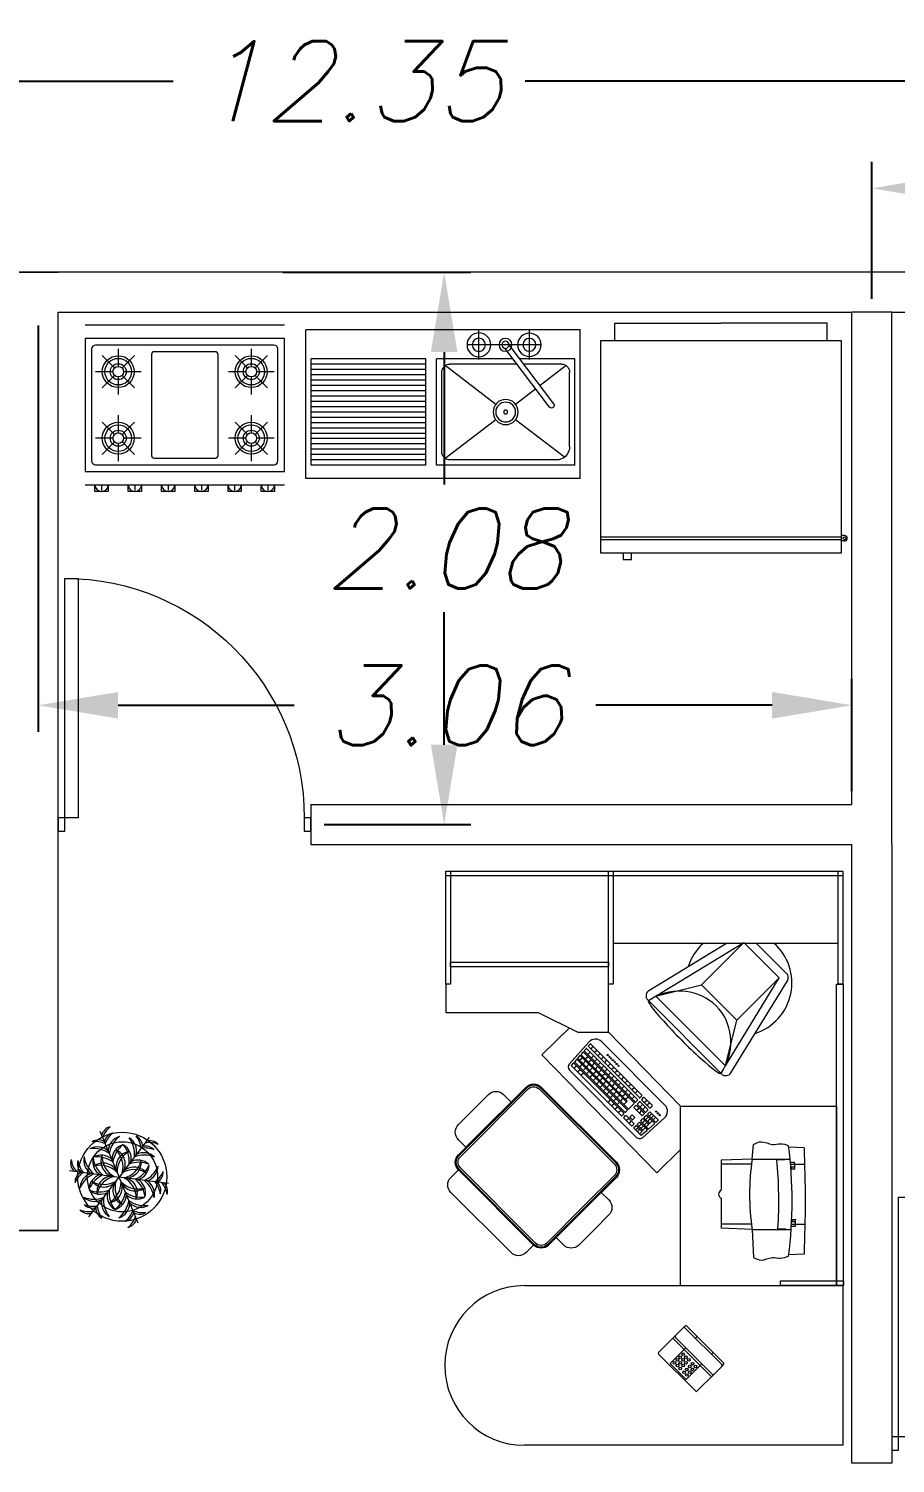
# Model space of a CAD drawing. Header units: millimetres. Extents: x 94 to 362, y 157 to 221.
# Drawn here: x 338.03 to 341.28, y 191.97 to 197.36 of the extents above; entities that cross this region are included whole.
import ezdxf

# ---------------------------------------------------------------- set-up
doc = ezdxf.new("R2010")
doc.units = ezdxf.units.MM
doc.layers.get('0').update_dxf_attribs({"lineweight": 9})
doc.layers.get('Defpoints').update_dxf_attribs({"lineweight": 9})
doc.layers.add('ARBOL', color=3, linetype='Continuous', lineweight=9)
doc.layers.add('puertas y muebles', color=6, linetype='Continuous', lineweight=9)
doc.styles.get("Standard").update_dxf_attribs({"font": 'romans.shx', "oblique": 15})
doc.dimstyles.get("Standard").update_dxf_attribs({"dimtxt": 0.3, "dimasz": 0.3, "dimexe": 0.1, "dimexo": 0.05, "dimgap": 0.09, "dimtad": 0, "dimtih": 1, "dimtoh": 1, "dimzin": 0, "dimdsep": 46, "dimtxsty": 'Standard', "dimcen": 0.09, "dimadec": 0, "dimazin": 0, "dimtfac": 1, "dimtofl": 0, "dimtmove": 0, "dimatfit": 3, "dimfxl": 1, "dimtolj": 1, "dimtzin": 0, "dimarcsym": 0})

# ---------------------------------------------------------------- blocks, each defined once
blk = doc.blocks.new('PUERTA90')
at = {"layer": 'puertas y muebles'}
for points in [[(0.025, -0.025), (-0.025, -0.025), (-0.025, 0), (0.025, 0)], [(0.925, -0.925), (0.925, -0.875), (0.025, -0.875), (0.025, -0.925)], [(0.025, -0.95), (-0.025, -0.95), (-0.025, -0.925), (0.025, -0.925)]]:
    blk.add_lwpolyline(points, close=True, dxfattribs=at)
blk.add_arc((0.025, -0.925), 0.9, 360, 90, dxfattribs=at)
blk = doc.blocks.new('S39')
for points in [[(-0.25, -0.1), (-0.25, -0.05, -0.414214), (-0.2, 0), (0.2, 0, -0.414214), (0.25, -0.05), (0.25, -0.1), (-0.25, -0.1)], [(-0.3, -0.4), (-0.3, -0.15, -0.414214), (-0.25, -0.1), (0.25, -0.1, -0.414214), (0.3, -0.15), (0.3, -0.6, -0.414214), (0.25, -0.65), (-0.25, -0.65, -0.414214), (-0.3, -0.6), (-0.3, -0.4)], [(-0.4, -0.35), (-0.4, -0.25, -0.414214), (-0.35, -0.2), (-0.3, -0.2), (-0.3, -0.5), (-0.35, -0.5, -0.414214), (-0.4, -0.45), (-0.4, -0.35)], [(0.3, -0.35), (0.3, -0.2), (0.35, -0.2, -0.414214), (0.4, -0.25), (0.4, -0.45, -0.414214), (0.35, -0.5), (0.3, -0.5), (0.3, -0.35)]]:
    blk.add_lwpolyline(points, format="xyb")
for points in [[(-0.2955, -0.4), (-0.2955, -0.15, -0.414214), (-0.25, -0.1045), (0.25, -0.1045, -0.414214), (0.2955, -0.15), (0.2955, -0.6, -0.414214), (0.25, -0.6455), (-0.25, -0.6455, -0.414214), (-0.2955, -0.6)], [(-0.2868, -0.4), (-0.2868, -0.15, -0.414214), (-0.25, -0.1132), (0.25, -0.1132, -0.414214), (0.2868, -0.15), (0.2868, -0.6, -0.414214), (0.25, -0.6368), (-0.25, -0.6368, -0.414214), (-0.2868, -0.6)]]:
    blk.add_lwpolyline(points, format="xyb", close=True)
blk = doc.blocks.new('MODULO_CAJON')
at = {"layer": 'puertas y muebles'}
for p, q in [((0.2699, -0.8633), (0.2699, -0.0177)), ((1.0388, -0.1445), (1.0363, -0.2028)), ((1.1013, -0.1811), (1.1013, -0.1423)), ((1.3263, -0.1777), (1.3263, -0.1412)), ((1.4388, -0.1445), (1.4413, -0.2028)), ((0.3837, -0.2114), (0.2699, -0.3251)), ((0.7575, -0.4204), (0.4114, -0.2081)), ((1.0813, -0.3404), (1.0813, -0.1979)), ((1.0938, -0.1968), (1.0938, -0.1817)), ((1.1013, -0.1961), (1.1013, -0.1811)), ((1.1113, -0.1953), (1.1113, -0.1803)), ((1.1188, -0.1923), (1.1188, -0.1797)), ((1.3088, -0.1894), (1.3088, -0.1769)), ((1.3163, -0.1922), (1.3163, -0.1772)), ((1.3263, -0.1927), (1.3263, -0.1777)), ((1.3338, -0.1931), (1.3338, -0.1781)), ((1.3438, -0.2439), (1.3438, -0.2138)), ((1.3463, -0.3404), (1.3463, -0.1939)), ((0.401, -0.2387), (0.2674, -0.3721)), ((0.56, -0.3979), (0.401, -0.2387)), ((0.7313, -0.4412), (0.401, -0.2387)), ((1.0838, -0.2479), (1.0838, -0.2178)), ((0.4263, -0.5313), (0.2674, -0.3721)), ((0.4863, -0.7303), (0.2674, -0.3721)), ((1.0813, -0.3404), (1.0263, -0.3354)), ((1.0813, -0.3404), (1.0863, -0.4566)), ((1.1013, -0.3432), (1.1013, -0.4566)), ((1.3263, -0.3432), (1.3263, -0.4566)), ((1.3463, -0.3404), (1.3413, -0.4566)), ((1.3463, -0.3404), (1.4513, -0.3354)), ((0.56, -0.3979), (0.4263, -0.5313)), ((0.7313, -0.4412), (0.56, -0.3979)), ((0.4485, -0.7289), (0.2699, -0.4366)), ((0.7313, -0.4412), (0.4694, -0.7027)), ((0.7616, -0.4555), (0.4836, -0.7331)), ((1.0863, -0.4566), (1.1985, -0.4566)), ((1.229, -0.4566), (1.3413, -0.4566)), ((0.4694, -0.7027), (0.4263, -0.5313)), ((1.8151, -0.494), (1.8081, -0.487)), ((1.9092, -0.5881), (1.8505, -0.5294)), ((1.748, -0.5471), (1.755, -0.5541)), ((1.7904, -0.5895), (1.8491, -0.6482)), ((0.6044, -0.8811), (0.8834, -0.6099)), ((0.6407, -0.9061), (0.8786, -0.6682)), ((0.905, -0.7237), (0.9344, -0.6944)), ((0.9265, -0.6695), (1, -0.7514)), ((0.9371, -0.6945), (0.9434, -0.7015)), ((0.8507, -0.7459), (0.8795, -0.717)), ((0.8574, -0.7552), (0.8507, -0.7485)), ((0.8692, -0.746), (0.8599, -0.7367)), ((0.86, -0.7552), (0.8889, -0.7264)), ((0.8668, -0.762), (0.8956, -0.7331)), ((0.8797, -0.7355), (0.8704, -0.7262)), ((0.8853, -0.7621), (0.876, -0.7528)), ((0.8761, -0.7713), (0.905, -0.7425)), ((0.8797, -0.7749), (0.9085, -0.746)), ((0.8889, -0.7237), (0.8822, -0.717)), ((0.8958, -0.7516), (0.8865, -0.7423)), ((0.905, -0.7398), (0.8983, -0.7331)), ((0.9117, -0.733), (0.905, -0.7264)), ((0.9202, -0.7272), (0.9109, -0.7178)), ((0.9179, -0.7527), (0.9112, -0.746)), ((0.9144, -0.733), (0.9433, -0.7041)), ((0.918, -0.7366), (0.9466, -0.708)), ((0.9246, -0.746), (0.918, -0.7393)), ((0.9274, -0.72), (0.9181, -0.7107)), ((0.9331, -0.7401), (0.9238, -0.7308)), ((0.9346, -0.7128), (0.9253, -0.7035)), ((0.9273, -0.746), (0.9475, -0.7257)), ((0.9309, -0.7495), (0.9511, -0.7293)), ((0.9376, -0.7589), (0.9309, -0.7522)), ((0.9403, -0.7329), (0.931, -0.7236)), ((0.9461, -0.753), (0.9367, -0.7437)), ((0.9604, -0.7386), (0.9382, -0.7164)), ((0.9402, -0.7589), (0.9678, -0.7313)), ((0.9438, -0.7624), (0.971, -0.7352)), ((0.9532, -0.7458), (0.9439, -0.7365)), ((0.9493, -0.7081), (0.9678, -0.7287)), ((0.9531, -0.7718), (0.9733, -0.7515)), ((0.9662, -0.7587), (0.9568, -0.7494)), ((0.9863, -0.7645), (0.964, -0.7422)), ((0.9737, -0.7353), (0.9923, -0.756)), ((0.6494, -0.9472), (0.8413, -0.7553)), ((0.6591, -0.9562), (0.8506, -0.7646)), ((0.6669, -0.9619), (0.8574, -0.7714)), ((0.6766, -0.9709), (0.8667, -0.7807)), ((0.6805, -0.9741), (0.8703, -0.7843)), ((0.7038, -0.9953), (0.8925, -0.8065)), ((0.7472, -1.0275), (1, -0.7747)), ((0.8089, -0.8063), (0.7996, -0.797)), ((0.8217, -0.7935), (0.8123, -0.7842)), ((0.8296, -0.8178), (0.8203, -0.8084)), ((0.8344, -0.7808), (0.8251, -0.7714)), ((0.8424, -0.805), (0.8331, -0.7957)), ((0.8506, -0.762), (0.8439, -0.7553)), ((0.8552, -0.7922), (0.8458, -0.7829)), ((0.8568, -0.8165), (0.8474, -0.8072)), ((0.8667, -0.7781), (0.86, -0.7714)), ((0.8735, -0.7713), (0.8668, -0.7646)), ((0.8925, -0.8039), (0.8729, -0.7843)), ((0.8864, -0.7842), (0.8797, -0.7775)), ((0.8982, -0.775), (0.8889, -0.7657)), ((0.889, -0.7842), (0.9179, -0.7554)), ((0.9087, -0.7645), (0.8994, -0.7552)), ((0.916, -0.7902), (0.9239, -0.7824)), ((0.9227, -0.7995), (0.916, -0.7928)), ((0.9184, -0.8136), (0.9473, -0.7848)), ((0.9254, -0.7995), (0.9332, -0.7917)), ((0.9332, -0.789), (0.9265, -0.7824)), ((0.9369, -0.8138), (0.9276, -0.8044)), ((0.9278, -0.8229), (0.9566, -0.7941)), ((0.9474, -0.8033), (0.9381, -0.7939)), ((0.9505, -0.7718), (0.9438, -0.7651)), ((0.959, -0.7659), (0.9496, -0.7566)), ((0.9566, -0.7915), (0.9499, -0.7848)), ((0.9567, -0.7754), (0.9769, -0.7551)), ((0.9634, -0.7847), (0.9567, -0.778)), ((0.9719, -0.7788), (0.9626, -0.7695)), ((0.966, -0.7847), (0.9922, -0.7585)), ((0.9791, -0.7716), (0.9697, -0.7623)), ((0.6902, -0.9831), (0.8635, -0.8098)), ((0.6941, -0.9863), (0.867, -0.8134)), ((0.7077, -0.9985), (0.8961, -0.8101)), ((0.7174, -1.0075), (0.9054, -0.8194)), ((0.7213, -1.0107), (0.909, -0.823)), ((0.731, -1.0197), (0.9184, -0.8324)), ((0.7451, -0.8702), (0.7357, -0.8608)), ((0.7578, -0.8574), (0.7485, -0.8481)), ((0.7706, -0.8446), (0.7613, -0.8353)), ((0.7786, -0.8689), (0.7692, -0.8595)), ((0.7834, -0.8318), (0.774, -0.8225)), ((0.7913, -0.8561), (0.782, -0.8468)), ((0.7961, -0.8191), (0.7868, -0.8097)), ((0.8041, -0.8433), (0.7948, -0.834)), ((0.8073, -0.8659), (0.798, -0.8566)), ((0.8169, -0.8306), (0.8075, -0.8212)), ((0.8201, -0.8531), (0.8108, -0.8438)), ((0.8329, -0.8404), (0.8235, -0.831)), ((0.8381, -0.861), (0.8287, -0.8517)), ((0.8457, -0.8276), (0.8363, -0.8183)), ((0.8508, -0.8482), (0.8415, -0.8389)), ((0.8636, -0.8355), (0.8543, -0.8261)), ((0.8637, -0.8611), (0.8544, -0.8518)), ((0.8764, -0.8227), (0.8635, -0.8098)), ((0.8765, -0.8484), (0.8672, -0.839)), ((0.8816, -0.8691), (0.8723, -0.8598)), ((0.8944, -0.8564), (0.885, -0.847)), ((0.9071, -0.8436), (0.8978, -0.8342)), ((0.9054, -0.8168), (0.8988, -0.8101)), ((0.9184, -0.8297), (0.9117, -0.823)), ((0.9251, -0.8229), (0.9184, -0.8163)), ((0.694, -0.9212), (0.6846, -0.9119)), ((0.7067, -0.9085), (0.6974, -0.8991)), ((0.7195, -0.8957), (0.7102, -0.8864)), ((0.7275, -0.9199), (0.7181, -0.9106)), ((0.7323, -0.8829), (0.723, -0.8736)), ((0.7402, -0.9072), (0.7309, -0.8978)), ((0.753, -0.8944), (0.7437, -0.8851)), ((0.7563, -0.917), (0.7469, -0.9076)), ((0.7658, -0.8816), (0.7565, -0.8723)), ((0.769, -0.9042), (0.7597, -0.8949)), ((0.7742, -0.9249), (0.7649, -0.9155)), ((0.7818, -0.8914), (0.7725, -0.8821)), ((0.787, -0.9121), (0.7776, -0.9027)), ((0.7946, -0.8787), (0.7852, -0.8693)), ((0.7998, -0.8993), (0.7904, -0.89)), ((0.7999, -0.925), (0.7906, -0.9157)), ((0.8125, -0.8865), (0.8032, -0.8772)), ((0.8127, -0.9122), (0.8033, -0.9029)), ((0.8253, -0.8738), (0.816, -0.8644)), ((0.8254, -0.8995), (0.8161, -0.8901)), ((0.8382, -0.8867), (0.8289, -0.8774)), ((0.851, -0.8739), (0.8416, -0.8646)), ((0.8688, -0.8819), (0.8595, -0.8726)), ((0.642, -0.954), (0.7239, -1.0275)), ((0.6494, -0.9499), (0.6565, -0.9562)), ((0.6683, -0.9469), (0.6589, -0.9376)), ((0.6669, -0.9646), (0.674, -0.9709)), ((0.6812, -0.934), (0.6719, -0.9247)), ((0.689, -0.9584), (0.6797, -0.9491)), ((0.7019, -0.9455), (0.6926, -0.9361)), ((0.7052, -0.9681), (0.6958, -0.9587)), ((0.7147, -0.9327), (0.7054, -0.9234)), ((0.718, -0.9553), (0.7086, -0.946)), ((0.7231, -0.9759), (0.7138, -0.9666)), ((0.7307, -0.9425), (0.7214, -0.9332)), ((0.7359, -0.9632), (0.7266, -0.9538)), ((0.7435, -0.9298), (0.7342, -0.9204)), ((0.7487, -0.9504), (0.7393, -0.9411)), ((0.7488, -0.9761), (0.7395, -0.9667)), ((0.7614, -0.9376), (0.7521, -0.9283)), ((0.7616, -0.9633), (0.7523, -0.954)), ((0.7744, -0.9505), (0.765, -0.9412)), ((0.7871, -0.9378), (0.7778, -0.9284)), ((0.6805, -0.9768), (0.6876, -0.9831)), ((0.6942, -0.989), (0.7012, -0.9954)), ((0.7102, -0.9889), (0.7009, -0.9795)), ((0.7078, -1.0012), (0.7148, -1.0076)), ((0.7214, -1.0135), (0.7284, -1.0198)), ((0.736, -0.9888), (0.7267, -0.9795)), ((0.741, -1.0098), (0.7316, -1.0004)), ((0.7539, -0.9968), (0.7446, -0.9875)), ((0.7667, -0.9841), (0.7573, -0.9747))]:
    blk.add_line(p, q, dxfattribs=at)
for points in [[(0, 0), (0.425, 0), (0.425, -0.0177), (0, -0.0177)], [(0, -1.4922), (0, 0), (0.0177, 0), (0.0177, -1.4922)], [(0.425, 0.002), (1.5571, 0.002), (1.5571, -0.0237), (0.425, -0.0237)], [(1.5393, -0.2343), (1.5393, 0.0031), (1.5571, 0.0031), (1.5571, -0.2343)], [(0, -0.8633), (0.425, -0.8633), (0.425, -0.8811), (0, -0.8811)], [(0.3413, -1.4745), (0.3413, -0.8811), (0.359, -0.8811), (0.359, -1.4745)], [(0, -1.4745), (0.425, -1.4745), (0.425, -1.4922), (0, -1.4922)]]:
    blk.add_lwpolyline(points, close=True, dxfattribs=at)
for points in [[(1.5571, -1.196), (1.5571, 0.0008), (2.1571, 0.0008), (2.1571, -1.196)], [(1.5571, -0.6099), (0.8834, -0.6099), (0.8834, -0.0237), (1.5571, -0.0237)], [(1.9, -0.494), (1.755, -0.639)], [(1.8491, -0.6482), (1.9092, -0.5881)], [(1.046, -0.6099), (1.133, -0.6994), (0.6893, -1.1305), (0.5887, -1.0269)], [(0.425, -1.4922), (0.5305, -1.4922), (0.5305, -1.1449), (0.6044, -0.9952), (0.6044, -0.8811), (0.425, -0.8811)]]:
    blk.add_lwpolyline(points, dxfattribs=at)
for points in [[(1.8611, -0.4551), (1.854, -0.4481, 0.414214), (1.8469, -0.4481), (1.7091, -0.586, 0.414214), (1.7091, -0.593), (1.7161, -0.6001)], [(1.7444, -0.6284), (1.8081, -0.692, 0.414214), (1.8151, -0.692), (1.953, -0.5541, 0.414214), (1.953, -0.5471), (1.8894, -0.4834)]]:
    blk.add_lwpolyline(points, format="xyb", dxfattribs=at)
blk.add_lwpolyline([(1.7161, -0.6001), (1.7444, -0.6284, 0.414214), (1.7515, -0.6284), (1.8894, -0.4905, 0.414214), (1.8894, -0.4834), (1.8611, -0.4551, 0.414214), (1.854, -0.4551), (1.7161, -0.593, 0.414214)], format="xyb", close=True, dxfattribs=at)
for centre, radius in [((1.8257, -0.5895), 0.005), ((1.8363, -0.5789), 0.005), ((1.8469, -0.5895), 0.005), ((1.8505, -0.5647), 0.005), ((1.8611, -0.5541), 0.005), ((1.8611, -0.5753), 0.005), ((1.8717, -0.5647), 0.005), ((1.8717, -0.586), 0.005), ((1.8823, -0.5753), 0.005), ((1.8823, -0.5966), 0.005), ((1.8929, -0.586), 0.005), ((1.8151, -0.6001), 0.005), ((1.8257, -0.6107), 0.005), ((1.8363, -0.6001), 0.005), ((1.8363, -0.6213), 0.005), ((1.8469, -0.6107), 0.005), ((1.8469, -0.6319), 0.005), ((1.8576, -0.6001), 0.005), ((1.8576, -0.6213), 0.005), ((1.8682, -0.6107), 0.005), ((0.9032, -0.7014), 0.0022), ((0.91, -0.6946), 0.0022), ((0.9167, -0.6879), 0.0022), ((0.7107, -0.8635), 0.0022), ((0.7175, -0.8567), 0.0022), ((0.7242, -0.8499), 0.0022), ((0.731, -0.8432), 0.0022), ((0.6904, -0.8838), 0.0022), ((0.6972, -0.877), 0.0022), ((0.7039, -0.8702), 0.0022)]:
    blk.add_circle(centre, radius, dxfattribs=at)
for centre, radius, start, end in [((1.2388, -5.0935), 4.9531, 87.6859, 92.3141), ((0.4195, -0.3909), 0.1997, 17.8267, 138.5092), ((0.3996, -0.2273), 0.0225, 58.4813, 134.9547), ((1.2388, -1.8481), 1.6577, 82.8082, 97.1918), ((1.2388, -1.8481), 1.6727, 94.1139, 94.973), ((1.2388, -1.8481), 1.6602, 94.145, 94.4045), ((1.2388, -1.8481), 1.6727, 86.7442, 87.6016), ((1.2388, -1.8481), 1.6602, 87.3244, 87.5835), ((1.2388, -1.8481), 1.6077, 86.2553, 95.5325), ((1.2138, 0.5324), 0.8828, 261.3679, 278.6321), ((0.7457, -0.4395), 0.0225, 314.9547, 58.4813), ((1.2138, -0.45), 0.0166, 203.4913, 336.5087), ((0.4195, -0.3909), 0.1997, 221.4908, 252.0828), ((0.9019, -0.6916), 0.033, 41.9059, 135), ((0.9357, -0.6957), 0.00187, 41.9059, 135), ((0.4677, -0.7171), 0.0225, 211.4282, 314.9547), ((0.852, -0.7472), 0.00187, 135, 225), ((0.8808, -0.7183), 0.00187, 45, 135), ((0.8875, -0.725), 0.00187, 315, 45), ((0.897, -0.7344), 0.00187, 45, 135), ((0.9064, -0.725), 0.00187, 135, 225), ((0.9036, -0.7411), 0.00187, 315, 45), ((0.9099, -0.7474), 0.00187, 45, 135), ((0.9131, -0.7317), 0.00187, 225, 315), ((0.9193, -0.7379), 0.00187, 135, 225), ((0.9166, -0.754), 0.00187, 315, 45), ((0.926, -0.7446), 0.00187, 225, 315), ((0.9322, -0.7509), 0.00187, 135, 225), ((0.942, -0.7028), 0.00187, 315, 41.9059), ((0.9479, -0.7093), 0.00187, 41.9059, 135), ((0.9664, -0.73), 0.00187, 315, 41.9059), ((0.9723, -0.7365), 0.00187, 41.9059, 135), ((0.9883, -0.7631), 0.0165, 315, 45), ((0.8426, -0.7566), 0.00187, 45, 135), ((0.8493, -0.7633), 0.00187, 315, 45), ((0.8587, -0.7539), 0.00187, 225, 315), ((0.8587, -0.7727), 0.00187, 45, 135), ((0.8681, -0.7633), 0.00187, 135, 225), ((0.8654, -0.7794), 0.00187, 315, 45), ((0.8716, -0.7856), 0.00187, 45, 135), ((0.8748, -0.77), 0.00187, 225, 315), ((0.881, -0.7762), 0.00187, 135, 225), ((0.8877, -0.7829), 0.00187, 225, 315), ((0.8912, -0.8052), 0.00187, 315, 45), ((0.9173, -0.7915), 0.00187, 135, 225), ((0.924, -0.7982), 0.00187, 225, 315), ((0.9252, -0.7837), 0.00187, 45, 135), ((0.9319, -0.7904), 0.00187, 315, 45), ((0.9389, -0.7575), 0.00187, 225, 315), ((0.9451, -0.7638), 0.00187, 135, 225), ((0.9486, -0.7861), 0.00187, 45, 135), ((0.9518, -0.7705), 0.00187, 225, 315), ((0.958, -0.7767), 0.00187, 135, 225), ((0.9553, -0.7928), 0.00187, 315, 45), ((0.9647, -0.7834), 0.00187, 225, 315), ((0.9909, -0.7572), 0.00187, 315, 41.9059), ((0.8974, -0.8114), 0.00187, 45, 135), ((0.9041, -0.8181), 0.00187, 315, 45), ((0.9103, -0.8243), 0.00187, 45, 135), ((0.9198, -0.8149), 0.00187, 135, 225), ((0.917, -0.831), 0.00187, 315, 45), ((0.9265, -0.8216), 0.00187, 225, 315), ((0.664, -0.9295), 0.033, 135, 228.0941), ((0.6507, -0.9485), 0.00187, 135, 228.0941), ((0.6577, -0.9548), 0.00187, 228.0941, 315), ((0.6682, -0.9632), 0.00187, 135, 228.0941), ((0.6752, -0.9695), 0.00187, 228.0941, 315), ((0.6818, -0.9754), 0.00187, 135, 228.0941), ((0.6888, -0.9818), 0.00187, 228.0941, 315), ((0.6954, -0.9876), 0.00187, 135, 228.0941), ((0.7025, -0.994), 0.00187, 228.0941, 315), ((0.709, -0.9999), 0.00187, 135, 228.0941), ((0.7161, -1.0062), 0.00187, 228.0941, 315), ((0.7226, -1.0121), 0.00187, 135, 228.0941), ((0.7297, -1.0184), 0.00187, 228.0941, 315), ((0.7355, -1.0159), 0.0165, 225, 315), ((1.8571, -1.196), 0.3, 180, 0)]:
    blk.add_arc(centre, radius, start, end, dxfattribs=at)
for centre, major_axis, ratio, start_param, end_param in [((0.6526, -0.6256), (-0.1304, 0.1642), 0.944097, -1.254746, 1.312394), ((0.6229, -0.594), (-0.1366, -0.1364), 0.086668, 6.241492, 9.4576)]:
    blk.add_ellipse(centre, major_axis=major_axis, ratio=ratio, start_param=start_param, end_param=end_param, dxfattribs=at)
for points in [[(1.0263, -0.3354), (1.0163, -0.3064), (1.0263, -0.2646), (1.0238, -0.2347), (1.0313, -0.2035)], [(1.4513, -0.3354), (1.4613, -0.3064), (1.4513, -0.2646), (1.4538, -0.2347), (1.4463, -0.2035)]]:
    blk.add_spline(points, degree=3, dxfattribs=at)
at = {"layer": 'puertas y muebles', "xscale": 0.7999999999999582, "yscale": 0.7999999999999582, "zscale": 0.7999999999999582, "rotation": 225.0000000000057}
blk.add_blockref('S39', (1.3199, -1.36), dxfattribs=at)
blk = doc.blocks.new('PLANTA_PLANTA')
at = {"layer": 'ARBOL', "linetype": 'ByBlock'}
for p in [(0.072, 0.495), (-0.39, 0.302), (0.469, 0.191), (-0.454, -0.193), (-0.057, -0.497), (0.405, -0.304)]:
    blk.add_line(p, (0.008, -0.001), dxfattribs=at)
for centre, radius, start, end in [((-0.044, 0.326), 0.115, 28.9198, 92.2541), ((-0.154, 0.204), 0.26, 36.7061, 66.0092), ((0.225, 0.224), 0.26, 99.2504, 128.5535), ((0.149, 0.37), 0.115, 73.0055, 136.3398), ((-0.242, 0.307), 0.115, 133.0055, 196.3398), ((-0.078, 0.299), 0.26, 159.2504, 188.5535), ((-0.188, 0.266), 0.115, 133.0055, 196.3398), ((-0.024, 0.258), 0.26, 159.2504, 188.5535), ((-0.076, 0.245), 0.16, 137.2361, 207.3809), ((0.055, 0.251), 0.268, 157.5932, 201.2586), ((-0.003, 0.189), 0.16, 137.2361, 207.3809), ((0.127, 0.196), 0.268, 157.5932, 201.2586), ((-0.216, 0.053), 0.268, 24.001, 67.6664), ((-0.12, 0.141), 0.16, 17.8787, 88.0235), ((-0.108, 0.231), 0.16, 17.8787, 88.0235), ((-0.204, 0.143), 0.268, 24.001, 67.6664), ((0.249, 0.084), 0.268, 97.5932, 141.2586), ((0.179, 0.194), 0.16, 77.2361, 147.3809), ((0.216, 0.156), 0.26, 99.2504, 128.5535), ((0.141, 0.302), 0.115, 73.0055, 136.3398), ((0.026, 0.255), 0.268, 324.001, 7.6664), ((0.151, 0.215), 0.16, 317.8787, 28.0235), ((-0.301, 0.118), 0.115, 88.9198, 152.2541), ((-0.251, -0.039), 0.26, 96.7061, 126.0092), ((-0.251, 0.015), 0.16, 77.8787, 148.0235), ((-0.223, -0.113), 0.268, 84.001, 127.6664), ((-0.14, 0.065), 0.156, 356.0557, 96.2644), ((-0.214, -0.008), 0.236, 14.2963, 75.8176), ((0.064, 0.15), 0.156, 128.9952, 229.2039), ((0.169, 0.151), 0.236, 149.442, 210.9633), ((0.167, 0.026), 0.156, 68.9952, 169.2039), ((0.22, -0.065), 0.236, 89.442, 150.9633), ((0.238, -0.006), 0.268, 97.5932, 141.2586), ((0.167, 0.104), 0.16, 77.2361, 147.3809), ((-0.11, 0.187), 0.236, 314.2963, 15.8176), ((-0.009, 0.16), 0.156, 296.0557, 36.2644), ((-0.058, 0.22), 0.268, 324.001, 7.6664), ((0.067, 0.18), 0.16, 317.8787, 28.0235), ((0.104, 0.241), 0.26, 336.7061, 6.0092), ((0.265, 0.207), 0.115, 328.9198, 32.2541), ((0.336, 0.035), 0.115, 13.0055, 76.3398), ((0.311, -0.077), 0.26, 39.2504, 68.5535), ((0.399, 0.062), 0.115, 13.0055, 76.3398), ((-0.247, 0.05), 0.16, 197.2361, 267.3809), ((-0.187, 0.166), 0.268, 217.5932, 261.2586), ((-0.179, -0.04), 0.16, 77.8787, 148.0235), ((-0.151, -0.168), 0.268, 84.001, 127.6664), ((-0.163, 0.085), 0.16, 197.2361, 267.3809), ((-0.103, 0.201), 0.268, 217.5932, 261.2586), ((-0.123, -0.095), 0.156, 56.0557, 156.2644), ((-0.097, -0.197), 0.236, 74.2963, 135.8176), ((-0.044, 0.215), 0.236, 209.442, 270.9633), ((-0.095, 0.124), 0.156, 188.9952, 289.2039), ((0.112, 0.195), 0.236, 254.2963, 315.8176), ((0.138, 0.093), 0.156, 236.0557, 336.2644), ((0.059, -0.217), 0.236, 29.442, 90.9633), ((0.11, -0.125), 0.156, 8.9952, 109.2039), ((0.118, -0.203), 0.268, 37.5932, 81.2586), ((0.178, -0.087), 0.16, 17.2361, 87.3809), ((0.202, -0.168), 0.268, 37.5932, 81.2586), ((0.262, -0.052), 0.16, 17.2361, 87.3809), ((0.248, -0.103), 0.26, 39.2504, 68.5535), ((-0.384, -0.064), 0.115, 193.0055, 256.3398), ((-0.295, 0.075), 0.26, 219.2504, 248.5535), ((-0.233, 0.101), 0.26, 219.2504, 248.5535), ((-0.321, -0.037), 0.115, 193.0055, 256.3398), ((-0.089, -0.243), 0.26, 156.7061, 186.0092), ((-0.135, -0.217), 0.16, 137.8787, 208.0235), ((-0.011, -0.257), 0.268, 144.001, 187.6664), ((-0.052, -0.182), 0.16, 137.8787, 208.0235), ((-0.205, 0.063), 0.236, 269.442, 330.9633), ((-0.152, -0.028), 0.156, 248.9952, 349.2039), ((0.073, -0.222), 0.268, 144.001, 187.6664), ((0.024, -0.161), 0.156, 116.0557, 216.2644), ((0.125, -0.189), 0.236, 134.2963, 195.8176), ((0.155, -0.067), 0.156, 176.0557, 276.2644), ((0.229, 0.006), 0.236, 194.2963, 255.8176), ((-0.154, -0.153), 0.236, 329.442, 30.9633), ((-0.049, -0.152), 0.156, 308.9952, 49.2039), ((-0.112, -0.198), 0.268, 337.5932, 21.2586), ((0.019, -0.191), 0.16, 317.2361, 27.3809), ((0.166, 0.166), 0.268, 264.001, 307.6664), ((0.194, 0.038), 0.16, 257.8787, 328.0235), ((0.238, 0.111), 0.268, 264.001, 307.6664), ((0.266, -0.017), 0.16, 257.8787, 328.0235), ((-0.25, -0.209), 0.115, 148.9198, 212.2541), ((-0.234, -0.086), 0.268, 277.5932, 321.2586), ((-0.163, -0.196), 0.16, 257.2361, 327.3809), ((-0.222, 0.004), 0.268, 277.5932, 321.2586), ((-0.152, -0.106), 0.16, 257.2361, 327.3809), ((0.123, -0.233), 0.16, 197.8787, 268.0235), ((0.22, -0.145), 0.268, 204.001, 247.6664), ((0.135, -0.143), 0.16, 197.8787, 268.0235), ((0.231, -0.055), 0.268, 204.001, 247.6664), ((-0.039, -0.253), 0.268, 337.5932, 21.2586), ((0.091, -0.247), 0.16, 317.2361, 27.3809), ((0.039, -0.26), 0.26, 339.2504, 8.5535), ((0.203, -0.268), 0.115, 313.0055, 16.3398), ((0.266, 0.037), 0.26, 276.7061, 306.0092), ((0.316, -0.12), 0.115, 268.9198, 332.2541), ((0.093, -0.301), 0.26, 339.2504, 8.5535), ((0.258, -0.309), 0.115, 313.0055, 16.3398), ((-0.21, -0.226), 0.26, 279.2504, 308.5535), ((-0.201, -0.158), 0.26, 279.2504, 308.5535), ((-0.125, -0.304), 0.115, 253.0055, 316.3398), ((0.059, -0.328), 0.115, 208.9198, 272.2541), ((0.169, -0.206), 0.26, 216.7061, 246.0092), ((-0.134, -0.372), 0.115, 253.0055, 316.3398)]:
    blk.add_arc(centre, radius, start, end, dxfattribs=at)
blk = doc.blocks.new('maceta')
at = {"layer": 'puertas y muebles'}
for centre, radius in [((0.0058, -0.0003), 0.1674), ((0.0065, -0.0006), 0.1321)]:
    blk.add_circle(centre, radius, dxfattribs=at)
at = {"layer": 'ARBOL', "xscale": 0.375, "yscale": 0.375, "zscale": 0.375, "rotation": 270}
blk.add_blockref('PLANTA_PLANTA', (-0.0058, 0.0013), dxfattribs=at)
blk = doc.blocks.new('FREGADERO')
at = {"layer": 'puertas y muebles'}
for p, q in [((-0.518, -0.564), (-0.518, -0.004)), ((-0.518, -0.0051), (0.5131, -0.0051)), ((-0.327, -0.1164), (-0.327, -0.0064)), ((-0.137, -0.1164), (-0.137, -0.0064)), ((0.5131, -0.564), (0.5131, -0.0051)), ((-0.419, -0.2831), (-0.2503, -0.0614)), ((-0.4026, -0.2955), (-0.2343, -0.0745)), ((-0.371, -0.0614), (-0.0923, -0.0614)), ((-0.498, -0.514), (-0.498, -0.114)), ((-0.498, -0.114), (-0.2903, -0.114)), ((-0.4651, -0.1393), (-0.367, -0.2147)), ((-0.448, -0.134), (-0.3055, -0.134)), ((-0.2796, -0.134), (-0.0274, -0.134)), ((-0.2644, -0.114), (0.0226, -0.114)), ((-0.2003, -0.2852), (-0.0103, -0.1393)), ((0.0226, -0.514), (0.0226, -0.114)), ((0.0626, -0.514), (0.0626, -0.114)), ((0.0626, -0.114), (0.4931, -0.114)), ((0.0626, -0.134), (0.4931, -0.134)), ((0.0626, -0.154), (0.4931, -0.154)), ((0.4931, -0.514), (0.4931, -0.114)), ((-0.478, -0.444), (-0.478, -0.164)), ((0.0026, -0.464), (0.0026, -0.164)), ((0.0626, -0.174), (0.4931, -0.174)), ((0.0626, -0.194), (0.4931, -0.194)), ((0.0626, -0.214), (0.4931, -0.214)), ((-0.3506, -0.2272), (-0.2752, -0.2852)), ((0.0626, -0.234), (0.4931, -0.234)), ((0.0626, -0.254), (0.4931, -0.254)), ((-0.419, -0.2831), (-0.419, -0.2831)), ((-0.4027, -0.2955), (-0.4026, -0.2955)), ((0.0626, -0.274), (0.4931, -0.274)), ((0.0626, -0.294), (0.4931, -0.294)), ((0.0626, -0.314), (0.4931, -0.314)), ((-0.4585, -0.4836), (-0.2752, -0.3427)), ((-0.2003, -0.3427), (-0.0103, -0.4887)), ((0.0626, -0.334), (0.4931, -0.334)), ((0.0626, -0.354), (0.4931, -0.354)), ((0.0626, -0.374), (0.4931, -0.374)), ((0.0626, -0.394), (0.4931, -0.394)), ((0.0626, -0.414), (0.4931, -0.414)), ((0.0626, -0.434), (0.4931, -0.434)), ((0.0626, -0.454), (0.4931, -0.454)), ((0.0626, -0.474), (0.4931, -0.474)), ((-0.498, -0.514), (0.0226, -0.514)), ((-0.428, -0.494), (-0.0274, -0.494)), ((0.0626, -0.494), (0.4931, -0.494)), ((0.0626, -0.514), (0.4931, -0.514)), ((-0.518, -0.564), (0.5131, -0.564))]:
    blk.add_line(p, q, dxfattribs=at)
for centre, radius in [((-0.327, -0.0614), 0.044), ((-0.327, -0.0614), 0.0242), ((-0.237, -0.0614), 0.0243), ((-0.237, -0.0614), 0.0133), ((-0.137, -0.0614), 0.0446), ((-0.137, -0.0614), 0.0249), ((-0.2377, -0.314), 0.0472), ((-0.2377, -0.314), 0.0372), ((-0.2377, -0.314), 0.00721)]:
    blk.add_circle(centre, radius, dxfattribs=at)
for centre, radius, start, end in [((-0.448, -0.164), 0.03, 90, 180), ((-0.0274, -0.164), 0.03, 0, 90), ((-0.4105, -0.2889), 0.0102, 145.7266, 319.7018), ((-0.428, -0.444), 0.05, 180, 270), ((-0.0274, -0.464), 0.03, 270, 0)]:
    blk.add_arc(centre, radius, start, end, dxfattribs=at)
blk = doc.blocks.new('REFRIGERADOR')
at = {"layer": 'puertas y muebles'}
for p, q in [((-0.4679, -0.789), (0.4367, -0.789)), ((-0.4679, -0.7991), (0.4367, -0.7991)), ((0.4487, -0.7842), (0.4367, -0.7842)), ((0.4487, -0.8043), (0.4367, -0.8043))]:
    blk.add_line(p, q, dxfattribs=at)
for points in [[(-0.4154, -0.052), (-0.4154, 0.0144), (-0.0161, 0.0144)], [(0.3832, -0.052), (0.3832, 0.0144), (-0.0161, 0.0144)], [(-0.3837, -0.8492), (-0.3837, -0.8743), (-0.3522, -0.8743), (-0.3522, -0.8492)]]:
    blk.add_lwpolyline(points, dxfattribs=at)
blk.add_lwpolyline([(-0.4689, -0.052), (-0.4689, -0.8492), (0.4367, -0.8492), (0.4367, -0.052)], close=True, dxfattribs=at)
blk.add_circle((0.4487, -0.7943), 0.00544, dxfattribs=at)
blk.add_arc((0.4487, -0.7943), 0.0101, 270, 90, dxfattribs=at)
blk = doc.blocks.new('ESTUFA')
at = {"layer": 'puertas y muebles'}
for p, q in [((0.366, 0.0012), (-0.384, 0.0012)), ((0.366, -0.0488), (-0.384, -0.0488)), ((-0.384, -0.0488), (-0.384, -0.5488)), ((0.366, -0.5488), (0.366, -0.0488)), ((-0.359, -0.0888), (-0.359, -0.5088)), ((0.326, -0.0738), (-0.344, -0.0738)), ((-0.259, -0.0878), (-0.259, -0.1538)), ((0.106, -0.0988), (-0.124, -0.0988)), ((0.241, -0.0878), (0.241, -0.1538)), ((0.341, -0.5088), (0.341, -0.0888)), ((-0.2731, -0.1597), (-0.3198, -0.113)), ((-0.1982, -0.113), (-0.2449, -0.1597)), ((-0.134, -0.1088), (-0.134, -0.4888)), ((0.116, -0.4888), (0.116, -0.1088)), ((0.2269, -0.1597), (0.1802, -0.113)), ((0.3018, -0.113), (0.2551, -0.1597)), ((-0.279, -0.1738), (-0.345, -0.1738)), ((-0.2731, -0.1879), (-0.3198, -0.2346)), ((-0.259, -0.1938), (-0.259, -0.2598)), ((-0.1982, -0.2346), (-0.2449, -0.1879)), ((-0.173, -0.1738), (-0.239, -0.1738)), ((0.221, -0.1738), (0.155, -0.1738)), ((0.2269, -0.1879), (0.1802, -0.2346)), ((0.241, -0.1938), (0.241, -0.2598)), ((0.3018, -0.2346), (0.2551, -0.1879)), ((0.327, -0.1738), (0.261, -0.1738)), ((-0.2731, -0.4097), (-0.3198, -0.363)), ((-0.259, -0.3378), (-0.259, -0.4038)), ((-0.1982, -0.363), (-0.2449, -0.4097)), ((0.2269, -0.4097), (0.1802, -0.363)), ((0.241, -0.3378), (0.241, -0.4038)), ((0.3018, -0.363), (0.2551, -0.4097)), ((-0.279, -0.4238), (-0.345, -0.4238)), ((-0.173, -0.4238), (-0.239, -0.4238)), ((0.221, -0.4238), (0.155, -0.4238)), ((0.327, -0.4238), (0.261, -0.4238)), ((-0.2731, -0.4379), (-0.3198, -0.4846)), ((-0.259, -0.4438), (-0.259, -0.5098)), ((-0.1982, -0.4846), (-0.2449, -0.4379)), ((0.2269, -0.4379), (0.1802, -0.4846)), ((0.241, -0.4438), (0.241, -0.5098)), ((0.3018, -0.4846), (0.2551, -0.4379)), ((-0.344, -0.5238), (0.326, -0.5238)), ((-0.124, -0.4988), (0.106, -0.4988)), ((-0.384, -0.5488), (0.366, -0.5488)), ((-0.384, -0.5988), (0.366, -0.5988)), ((-0.3465, -0.5988), (-0.2965, -0.5988)), ((-0.3465, -0.6238), (-0.3465, -0.5988)), ((-0.2965, -0.6238), (-0.3465, -0.6238)), ((-0.3215, -0.5988), (-0.3215, -0.6188)), ((-0.2965, -0.5988), (-0.2965, -0.6238)), ((-0.2215, -0.5988), (-0.1715, -0.5988)), ((-0.2215, -0.6238), (-0.2215, -0.5988)), ((-0.1715, -0.6238), (-0.2215, -0.6238)), ((-0.1965, -0.5988), (-0.1965, -0.6188)), ((-0.1715, -0.5988), (-0.1715, -0.6238)), ((-0.0965, -0.5988), (-0.0465, -0.5988)), ((-0.0965, -0.6238), (-0.0965, -0.5988)), ((-0.0465, -0.6238), (-0.0965, -0.6238)), ((-0.0715, -0.5988), (-0.0715, -0.6188)), ((-0.0465, -0.5988), (-0.0465, -0.6238)), ((0.0285, -0.5988), (0.0785, -0.5988)), ((0.0285, -0.6238), (0.0285, -0.5988)), ((0.0785, -0.6238), (0.0285, -0.6238)), ((0.0535, -0.5988), (0.0535, -0.6188)), ((0.0785, -0.5988), (0.0785, -0.6238)), ((0.1535, -0.5988), (0.2035, -0.5988)), ((0.1535, -0.6238), (0.1535, -0.5988)), ((0.2035, -0.6238), (0.1535, -0.6238)), ((0.1785, -0.5988), (0.1785, -0.6188)), ((0.2035, -0.5988), (0.2035, -0.6238)), ((0.2785, -0.6238), (0.2785, -0.5988)), ((0.2785, -0.5988), (0.3285, -0.5988)), ((0.3285, -0.6238), (0.2785, -0.6238)), ((0.3035, -0.5988), (0.3035, -0.6188)), ((0.3285, -0.5988), (0.3285, -0.6238))]:
    blk.add_line(p, q, dxfattribs=at)
for centre, radius in [((-0.259, -0.1738), 0.06), ((-0.259, -0.1738), 0.05), ((-0.259, -0.1738), 0.03), ((-0.259, -0.1738), 0.02), ((0.241, -0.1738), 0.06), ((0.241, -0.1738), 0.05), ((0.241, -0.1738), 0.03), ((0.241, -0.1738), 0.02), ((-0.259, -0.4238), 0.06), ((-0.259, -0.4238), 0.05), ((0.241, -0.4238), 0.06), ((0.241, -0.4238), 0.05), ((-0.259, -0.4238), 0.03), ((-0.259, -0.4238), 0.02), ((0.241, -0.4238), 0.03), ((0.241, -0.4238), 0.02)]:
    blk.add_circle(centre, radius, dxfattribs=at)
for centre, radius, start, end in [((-0.344, -0.0888), 0.015, 90, 180), ((-0.124, -0.1088), 0.01, 90, 180), ((0.106, -0.1088), 0.01, 0, 90), ((0.326, -0.0888), 0.015, 0, 90), ((-0.344, -0.5088), 0.015, 180, 270), ((-0.124, -0.4888), 0.01, 180, 270), ((0.106, -0.4888), 0.01, 270, 0), ((0.326, -0.5088), 0.015, 270, 0), ((-0.3215, -0.5988), 0.025, 180, 0), ((-0.1965, -0.5988), 0.025, 180, 0), ((-0.0715, -0.5988), 0.025, 180, 0), ((0.0535, -0.5988), 0.025, 180, 0), ((0.1785, -0.5988), 0.025, 180, 0), ((0.3035, -0.5988), 0.025, 180, 0)]:
    blk.add_arc(centre, radius, start, end, dxfattribs=at)
blk = doc.blocks.new('*D35')
at = {"layer": 'Defpoints', "color": 0, "lineweight": -2, "transparency": 16777216}
for p, q in [((333.0566, 196.4957), (333.0566, 197.2642)), ((345.4066, 196.4957), (345.4066, 197.2642)), ((333.3566, 197.1642), (338.5696, 197.1642)), ((345.1066, 197.1642), (339.8935, 197.1642))]:
    blk.add_line(p, q, dxfattribs=at)
at = {"layer": 'Defpoints', "color": 0, "transparency": 16777216}
for p in [(345.4066, 197.1642), (333.0566, 196.4457), (345.4066, 196.4457)]:
    blk.add_point(p, dxfattribs=at)
for points in [[(333.3566, 197.2142), (333.3566, 197.1142), (333.0566, 197.1642)], [(345.1066, 197.2142), (345.1066, 197.1142), (345.4066, 197.1642)]]:
    blk.add_solid(points, dxfattribs=at)
at = {"layer": 'Defpoints', "color": 0, "transparency": 16777216, "insert": (339.2316, 197.1642), "char_height": 0.3, "attachment_point": 5}
blk.add_mtext('\\A1;12.35', dxfattribs=at)
blk = doc.blocks.new('*D44')
at = {"layer": 'Defpoints', "color": 0, "lineweight": -2, "transparency": 16777216}
for p, q in [((341.196, 196.3457), (341.196, 196.8613)), ((344.8066, 196.4957), (344.8066, 196.8613)), ((341.496, 196.7613), (342.4645, 196.7613)), ((344.5066, 196.7613), (343.5381, 196.7613))]:
    blk.add_line(p, q, dxfattribs=at)
at = {"layer": 'Defpoints', "color": 0, "transparency": 16777216}
for p in [(344.8066, 196.7613), (344.8066, 196.4457), (341.196, 196.2957)]:
    blk.add_point(p, dxfattribs=at)
for points in [[(341.496, 196.8113), (341.496, 196.7113), (341.196, 196.7613)], [(344.5066, 196.8113), (344.5066, 196.7113), (344.8066, 196.7613)]]:
    blk.add_solid(points, dxfattribs=at)
at = {"layer": 'Defpoints', "color": 0, "transparency": 16777216, "insert": (343.0013, 196.7613), "char_height": 0.3, "attachment_point": 5}
blk.add_mtext('\\A1;3.61', dxfattribs=at)
blk = doc.blocks.new('*D46')
at = {"layer": 'Defpoints', "color": 0, "lineweight": -2, "transparency": 16777216}
for p, q in [((338.9816, 196.4457), (339.6885, 196.4457)), ((339.5885, 196.1457), (339.5885, 195.6482)), ((339.5885, 194.6707), (339.5885, 195.1682)), ((339.1377, 194.3707), (339.6885, 194.3707))]:
    blk.add_line(p, q, dxfattribs=at)
at = {"layer": 'Defpoints', "color": 0, "transparency": 16777216}
for p in [(338.9316, 196.4457), (339.0877, 194.3707), (339.5885, 194.3707)]:
    blk.add_point(p, dxfattribs=at)
for points in [[(339.5385, 196.1457), (339.6385, 196.1457), (339.5885, 196.4457)], [(339.5385, 194.6707), (339.6385, 194.6707), (339.5885, 194.3707)]]:
    blk.add_solid(points, dxfattribs=at)
at = {"layer": 'Defpoints', "color": 0, "transparency": 16777216, "insert": (339.5885, 195.4082), "char_height": 0.3, "attachment_point": 5}
blk.add_mtext('\\A1;2.08', dxfattribs=at)
blk = doc.blocks.new('*D47')
at = {"layer": 'Defpoints', "color": 0, "lineweight": -2, "transparency": 16777216}
for p, q in [((338.0627, 196.2457), (338.0627, 194.7189)), ((341.121, 194.4957), (341.121, 194.9189)), ((338.3627, 194.8189), (339.0251, 194.8189)), ((340.821, 194.8189), (340.1587, 194.8189))]:
    blk.add_line(p, q, dxfattribs=at)
at = {"layer": 'Defpoints', "color": 0, "transparency": 16777216}
for p in [(338.0627, 196.2957), (338.0627, 194.8189), (341.121, 194.4457)]:
    blk.add_point(p, dxfattribs=at)
for points in [[(338.3627, 194.8689), (338.3627, 194.7689), (338.0627, 194.8189)], [(340.821, 194.8689), (340.821, 194.7689), (341.121, 194.8189)]]:
    blk.add_solid(points, dxfattribs=at)
at = {"layer": 'Defpoints', "color": 0, "transparency": 16777216, "insert": (339.5919, 194.8189), "char_height": 0.3, "attachment_point": 5}
blk.add_mtext('\\A1;3.06', dxfattribs=at)

msp = doc.modelspace()

# ---------------------------------------------------------------- linework, layer by layer
for p, q in [((344.8066, 196.4457), (333.0566, 196.4457)), ((339.0877, 194.4457), (341.121, 194.4457)), ((339.0877, 194.4457), (339.0877, 194.2957)), ((339.0877, 194.2957), (341.121, 194.2957)), ((341.121, 191.9707), (341.121, 194.2957)), ((341.271, 194.2957), (341.271, 191.9707)), ((338.1377, 192.8457), (337.9877, 192.8457)), ((341.271, 191.9707), (341.121, 191.9707))]:
    msp.add_line(p, q)
for points in [[(333.0566, 192.8457), (333.0566, 196.4457), (338.1377, 196.4457)], [(337.9877, 192.8457), (338.1377, 192.8457), (338.1377, 196.2957)], [(338.1377, 196.2957), (341.121, 196.2957)], [(341.121, 194.4457), (341.121, 196.2957)], [(341.271, 194.2957), (341.271, 196.2957)], [(341.271, 196.2957), (344.6566, 196.2957), (344.6566, 192.1207)]]:
    msp.add_lwpolyline(points)
at = {"layer": 'Defpoints'}
msp.add_lwpolyline([(341.271, 196.2957), (341.121, 196.2957)], dxfattribs=at)

# ---------------------------------------------------------------- block references
for name, p in [('ESTUFA', (338.6225, 196.2462)), ('REFRIGERADOR', (340.6448, 196.2407)), ('maceta', (338.3728, 193.0477))]:
    msp.add_blockref(name, p)
at = {"xscale": -1}
msp.add_blockref('FREGADERO', (339.5819, 196.2347), dxfattribs=at)
at = {"layer": 'puertas y muebles', "xscale": -1, "rotation": 270}
for p in [(339.0877, 194.3707), (342.221, 192.0457)]:
    msp.add_blockref('PUERTA90', p, dxfattribs=at)
at = {"layer": 'puertas y muebles', "rotation": 270}
msp.add_blockref('MODULO_CAJON', (341.0866, 194.1954), dxfattribs=at)

# ---------------------------------------------------------------- dimensions: what is measured, and where the dimension line sits
at = {"layer": 'Defpoints'}
for base, p1, p2, picture, middle in [((345.4066, 197.1642), (333.0566, 196.4457), (345.4066, 196.4457), '*D35', (339.2316, 197.1642)), ((344.8066, 196.7613), (341.196, 196.2957), (344.8066, 196.4457), '*D44', (343.0013, 196.7613)), ((338.0627, 194.8189), (341.121, 194.4457), (338.0627, 196.2957), '*D47', (339.5919, 194.8189))]:
    dim = msp.add_linear_dim(base=base, p1=p1, p2=p2, dimstyle='Standard', dxfattribs=at)
    dim.commit()
    dim.dimension.update_dxf_attribs({"geometry": picture, "text_midpoint": middle})
dim = msp.add_linear_dim(base=(339.5884692936, 194.370701148), p1=(338.9315744505, 196.445701148), p2=(339.0877494508, 194.370701148), angle=90, dimstyle='Standard', dxfattribs=at)
dim.commit()
dim.dimension.update_dxf_attribs({"geometry": '*D46', "text_midpoint": (339.5884692936, 195.408201148)})

doc.saveas('drawing.dxf')
